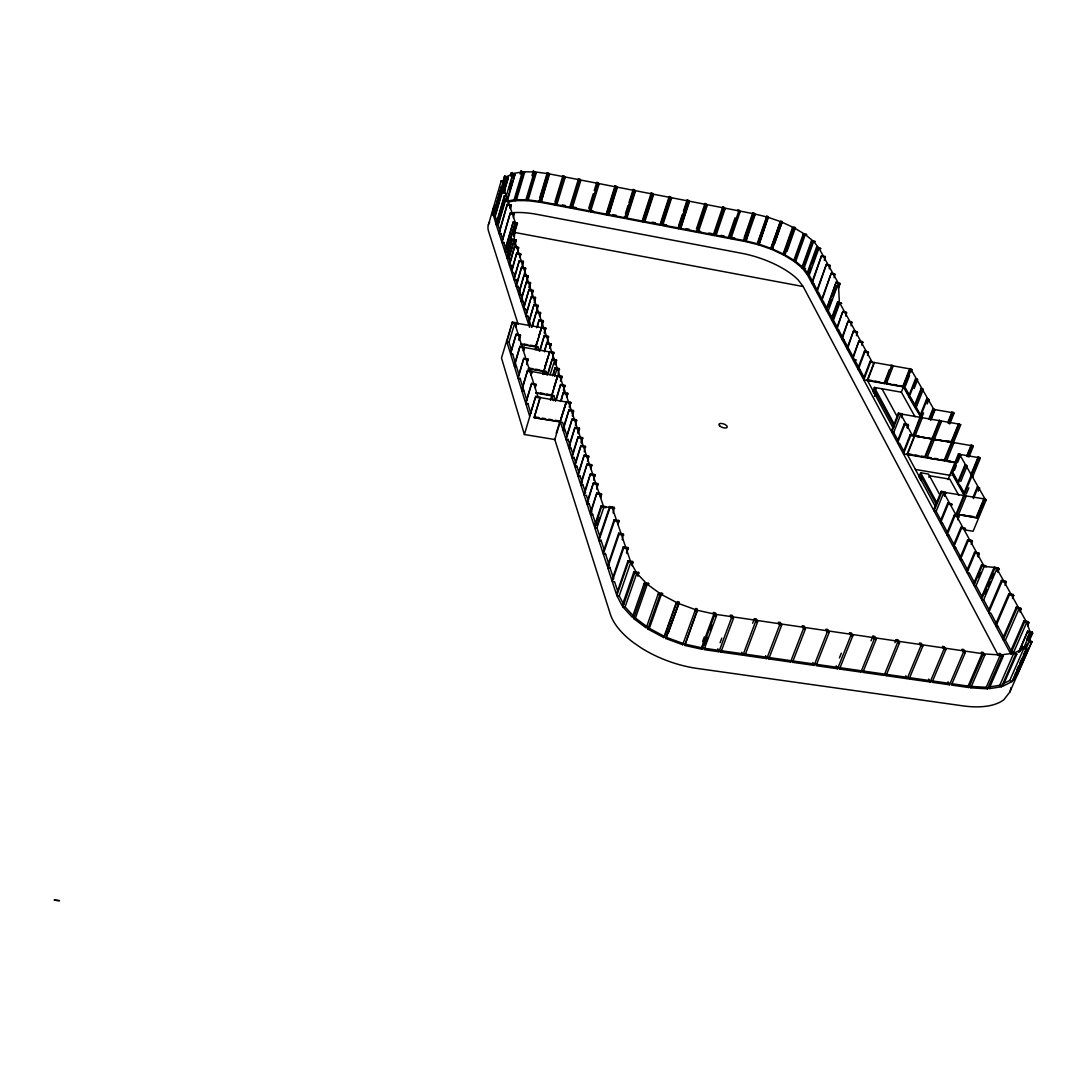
<?xml version="1.0" encoding="UTF-8"?>
<svg xmlns="http://www.w3.org/2000/svg" width="1087" height="1087" viewBox="0 0 1087 1087"><rect width="100%" height="100%" fill="white"/><g stroke="black" fill="none" stroke-linecap="round" stroke-linejoin="round"><path stroke-width="1.5" d="M758.889 244.86L768.278 217.332L780.466 221.612L770.669 249.032L758.889 244.86L768.319 216.626L766.811 216.204L758.019 241.436M697.052 611.546L697.256 608.91L695.884 608.407L694.973 610.88L697.052 611.546L684.742 645.433L702.025 649.279L714.444 615.459L713.317 612.443L715.395 612.905L716.496 615.84L704.063 649.646L718.928 651.765L731.456 618.041L730.315 615.106L732.339 615.405L733.467 618.34L720.926 652.064L742.924 655.203L755.587 621.601L754.419 618.666L756.416 618.965L757.598 621.9L744.908 655.488L766.783 658.627L779.596 625.134L778.387 622.199L780.371 622.498L781.594 625.433L768.767 658.899L790.507 662.01L803.456 628.653L802.22 625.718L804.19 626.017L805.44 628.938L792.477 662.296L814.095 665.393L827.193 632.145L825.916 629.224L827.886 629.509L829.164 632.43L816.065 665.679L837.561 668.75L850.795 635.623L849.477 632.702L851.434 632.987L852.765 635.909L839.517 669.035L860.904 672.092L874.274 639.074L872.915 636.153L874.858 636.438L876.217 639.36L862.833 672.364L884.111 675.407L897.604 642.512L896.218 639.591L898.161 639.876L899.547 642.797L886.041 675.693L907.183 678.709L920.825 645.936L919.398 643.015L921.328 643.3L922.754 646.221L909.099 678.995L930.146 681.997L943.91 649.333L942.443 646.412L944.358 646.697L945.826 649.618L932.048 682.269L949.549 684.783L963.422 652.214L961.941 649.292L963.843 649.578L965.338 652.485L951.451 685.055L968.87 687.541L982.852 655.067L981.344 652.159L983.246 652.445L984.754 655.352L970.759 687.813L987.539 688.818L1001.616 656.453L1003.192 656.317L989.116 688.669L1001.535 686.753L1015.638 654.51L1016.848 654.075L1012.065 651.697L1015.638 654.51M684.742 645.433L697.161 610.228L713.887 613.951L701.468 647.743L702.025 649.279M1029.498 640.651L1030.327 632.566L1023.709 648.069M505.047 182.63L501.216 180.931L505.047 182.63L503.661 187.331M1031.645 642.444L1031.876 641.507L1027.12 639.795L1031.645 642.444L1009.755 692.161L1003.912 699.661A74.215 35.26 23 0 1 962.987 705.871L697.147 668.437A75.642 37.882 20 0 1 641.493 648.11L633.816 642.865A75.642 37.882 20 0 1 610.378 614.25L554.805 439.528L566.341 401.551L570.689 402.299L569.561 407.747M1018.723 669.918L1017.826 673.437L1031.876 641.507M488.362 224.9L501.216 180.931M502.493 182.725L504.803 175.985L508.349 177.453L503.77 193.065M504.055 192.983L505.278 187.575L501.433 186.828L493.145 215.172L495.224 216.231L497.466 223.093M494.938 212.93L494.83 210.321L504.803 175.985M493.349 215.878L501.433 186.828M495.523 213.949L502.439 190.347M503.92 184.953L506.202 177.14L503.118 181.502M503.634 186.774L505.02 182.072M505.21 181.407L506.583 176.719L512.819 173.703L506.42 195.483M495.224 216.231L503.539 187.902L506.297 196M503.96 191.869L508.349 177.453M504.382 195.633L508.444 197.073L504.382 195.633L496.012 224.099L492.588 212.169L492.887 209.805L494.83 210.321M510.279 175.985L511.203 172.874L515.021 174.26L507.045 201.815M510.455 208.908L511.148 204.995L507.303 204.261L498.865 232.876L496.243 224.832L504.613 196.339M511.148 175.673L512.059 172.561M498.376 222.876L505.36 199.152M500.251 231.626L498.159 225.186L506.528 196.706L509.232 204.628M508.961 188.961L511.257 181.189M512.167 178.078L513.54 173.404L522.331 171.95L514.069 199.845L506.759 201.136M507.276 199.519L515.021 174.26M513.444 217.685L514.137 213.745L510.265 213.011L501.759 241.762L499.096 233.61L507.303 204.261M510.211 208.174L511.148 204.995M520.102 174.137L521.026 171.039L524.545 172.697L516.284 200.592L526.828 200.647L535.144 172.833L533.337 171.012L531.964 175.646M513.594 236.205L517.426 223.365L513.268 221.884L504.681 250.771L501.99 242.51L510.265 213.011M508.213 202.005L515.374 200.755L523.635 172.847L524.545 172.697M515.007 245.241L516.108 239.969L512.194 239.235L506.814 257.306L504.925 251.518L513.268 221.884M507.099 249.521L515.224 222.251L512.453 214.112M508.295 256.219L506.868 251.885L515.469 222.998L514.151 239.602L509.205 256.165M513.825 233.841L517.167 222.618M517.915 251.056L518.567 247.265L514.64 246.545L509.205 264.685L507.058 258.067L512.194 239.235M526.828 200.647L525.945 199.723L534.247 171.923L523.363 171.8M510.306 262.402L509.015 258.434L514.409 240.363L559.805 375.953M529.967 190.497L531.339 185.863M533.187 179.681L534.573 175.048M514.762 244.48L516.108 239.969M766.811 216.204L767.218 217.78L757.87 244.616L745.791 241.627L755.085 214.764L754.229 213.12L752.761 212.835L753.617 214.479L744.323 241.355L730.858 238.773L740.084 211.843L739.242 210.199L737.774 209.913L738.603 211.557L729.391 238.488L715.871 235.906L725.029 208.908L724.2 207.264L722.719 206.978L723.548 208.622L714.39 235.621L698.167 232.509L707.243 205.443L706.441 203.799L704.96 203.514L705.762 205.158L696.685 232.224L680.394 229.112L689.389 201.965L688.615 200.321L687.12 200.035L687.894 201.679L678.899 228.827L662.54 225.688L671.467 198.473L670.706 196.829L669.198 196.53L669.972 198.174L661.045 225.403L644.618 222.251L653.464 194.967L652.716 193.323L651.222 193.024L651.955 194.668L643.124 221.965L626.628 218.813L635.379 191.434L634.659 189.804L633.15 189.505L633.87 191.149L625.12 218.514L608.543 215.348L617.226 187.902L616.533 186.257L615.011 185.959L615.704 187.603L607.035 215.063L590.404 211.87L598.991 184.342L598.312 182.711L596.79 182.412L597.47 184.056L588.882 211.585L572.183 208.378L580.689 180.782L580.037 179.138L578.501 178.839L579.154 180.483L570.661 208.093L556.626 205.402L565.063 177.738L564.425 176.094L562.889 175.795L563.528 177.439L555.104 205.103L541.027 202.413L549.383 174.681L548.772 173.037L547.25 172.792L547.889 174.463L539.532 202.209L527.956 200.647L536.271 172.847L533.337 171.012M520.13 257.687L520.727 253.706L516.773 252.972L511.325 271.179L509.463 265.459L514.64 246.545M522.181 266.682L523.295 261.342L519.328 260.608L513.825 278.883L511.637 272.144L516.773 252.972M524.437 273.462L525.551 268.027L521.556 267.307L516.026 285.636L514.083 279.672L519.328 260.608M539.831 197.426L547.25 172.792M541.027 202.413L547.685 178.485M522.371 264.386L523.295 261.342M526.991 281.098L528.119 275.704L524.111 274.97L518.54 293.381L516.298 286.492L521.556 267.307M524.627 271.084L525.551 268.027M529.301 288.014L530.442 282.593L526.407 281.859L520.809 300.338L518.798 294.183L524.111 274.97M515.863 326.82L516.556 322.812L512.385 322.065L501.487 357.99L524.41 434.528L554.805 439.528M519.165 340.38L520.401 334.918L516.189 334.171L510.374 353.261L506.895 341.902L512.385 322.065M526.733 280.297L528.119 275.704M531.91 295.813L533.051 290.365L529.002 289.631L523.35 308.178L521.067 301.14L526.407 281.859M511.474 350.381L508.974 342.269L514.735 323.287L537.943 396.755M515.741 326.399L516.692 323.233L541.693 327.663L535.837 346.563L520.89 343.94M529.029 287.213L530.442 282.593M554.941 201.91L562.889 175.795M534.274 302.879L535.415 297.403L531.353 296.669L525.66 315.284L523.621 308.993L529.002 289.631M523.554 351.142L524.247 347.052L520.007 346.305L514.124 365.504L510.591 353.968L516.189 334.171M532.114 293.449L533.051 290.365M536.924 310.841L538.092 305.338L534.002 304.605L528.268 323.287L525.931 316.113L531.353 296.669M518.947 339.688L520.401 334.918M526.815 364.634L528.065 359.09L523.798 358.343L517.847 377.651L514.396 366.401L520.007 346.305M534.464 300.501L535.415 297.403M529.586 327.336L528.54 324.13L534.002 304.605M523.404 350.693L524.396 347.5L549.777 351.93L543.799 371.047L529.573 368.588M536.652 309.999L538.092 305.338M531.584 327.418L536.394 311.792L540.497 312.526L539.818 316.48M532.345 326.698L536.394 311.792M578.501 178.839L570.023 206.421L570.661 208.093M531.176 375.287L531.896 371.143L527.589 370.395L521.583 389.812L518.078 378.385L523.798 358.343M539.546 315.651L540.497 312.526M536.679 327.744L539.098 319.891L543.228 320.624L542.06 326.182M537.44 327.024L539.098 319.891M526.584 363.914L528.065 359.09M541.774 325.339L543.228 320.624M535.307 387.855L536.013 384.119L531.665 383.371L525.592 402.897L521.855 390.736L527.589 370.395M537.155 341.413L535.701 346.128L536.951 349.987M539.111 335.109L540.579 330.38M535.076 349.919L541.543 327.241L545.701 327.975L544.519 333.546M531.04 374.838L532.046 371.605L557.821 376.034L551.707 395.369L535.646 392.638M544.234 332.69L545.701 327.975M539.397 351.332L544.315 335.516L548.487 336.25L547.291 341.861M540.171 350.612L544.315 335.516M567.088 436.281L562.563 422.422L534.274 417.707L540.13 397.122L535.755 396.375L529.614 416.022L525.823 403.644L531.665 383.371M588.733 208.296L593.271 193.731M594.276 190.497L596.79 182.412M544.342 350.952L546.815 343.016L551 343.764L550.307 347.799M544.628 351.835L546.815 343.016M549.519 348.519L551 343.764M542.739 373.548L543.663 370.599L544.832 374.227M544.655 367.406L548.147 356.264M543.024 374.444L549.642 351.481L553.854 352.229L552.644 357.881M524.41 434.528L535.755 396.375M547.182 375.137L552.196 359.158L556.435 359.892L555.729 363.982M534.125 417.231L540.293 397.597L566.49 402.027L560.24 421.579L534.274 417.707M547.97 374.444L552.196 359.158M550.09 374.798L554.615 360.422M554.927 364.688L556.435 359.892M552.549 375.83L555.077 367.814L559.343 368.547L558.12 374.268M553.351 375.137L555.077 367.814M554.683 376.197L557.21 368.18M606.872 211.775L615.011 185.959M608.543 215.348L616.37 188.69M554.112 386.85L557.672 375.572L561.952 376.319L561.232 380.45M550.443 400.301L557.672 375.572M560.416 381.143L561.952 376.319M555.511 400.668L560.647 384.499L564.955 385.233L563.718 391.007M556.327 399.975L560.647 384.499M563.406 390.084L564.438 386.85M560.457 401.497L563.311 392.516L567.645 393.249L567.006 397.176M561.245 400.94L563.311 392.516M566.694 396.239L567.645 393.249M625.446 213.636L628.014 205.592M629.047 202.372L633.15 189.505M556.218 433.183L560.09 421.104L562.781 429.379L569.072 409.758L573.447 410.492L572.305 415.981M560.566 419.609L566.341 401.551M626.778 216.367L635.025 190.619L651.589 193.853L642.757 221.137L626.275 217.971M569.235 406.796L570.689 402.299M575.417 425.262L576.558 419.745L572.156 419.011L565.811 438.713L563.093 430.343L569.072 409.758M572.469 413.508L573.447 410.492M578.23 433.672L579.371 428.142L574.955 427.395L568.569 447.178L566.123 439.692L572.156 419.011M581.396 443.183L582.564 437.613L578.107 436.865L571.667 456.73L568.881 448.157L574.955 427.395M642.92 218.691L651.222 193.024M644.251 221.422L653.083 194.138L669.578 197.358L660.679 224.574L644.251 221.422L644.618 222.251M577.89 432.694L579.371 428.142M584.276 451.798L585.445 446.186L580.974 445.453L574.48 465.385L571.993 457.722L578.107 436.865M581.069 442.192L582.564 437.613M587.523 461.513L588.706 455.888L584.208 455.154L577.659 475.155L574.819 466.391L580.974 445.453M660.828 222.128L668.682 198.133M590.988 468.782L591.654 464.679L587.143 463.945L580.54 484.014L577.999 476.188L584.208 455.154M662.69 223.256L671.087 197.644L687.514 200.85L678.519 227.985L662.173 224.86M593.801 480.291L594.997 474.598L590.445 473.864L583.801 494.028L580.879 485.06L587.143 463.945M590.635 467.763L591.654 464.679M596.817 489.313L598.027 483.593L593.448 482.859L586.749 503.104L584.14 495.074L590.445 473.864M593.964 477.696L594.997 474.598M678.668 225.552L682.364 214.384M683.424 211.204L687.12 200.035M600.758 497.941L601.437 493.756L596.845 493.022L590.078 513.349L587.102 504.151L593.448 482.859M680.394 229.112L688.995 201.136L705.354 204.329M601.125 505.89L601.491 506.963L606.125 507.697L605.758 506.624L601.125 505.89L594.304 526.312L590.431 514.423L596.845 493.022M600.391 496.881L601.437 493.756M613.122 513.078L614.332 507.289L609.658 506.542L598.584 539.478L594.657 527.399L601.491 506.963M597.13 525.103L599.766 517.249M696.427 228.963L704.96 203.514M599.929 536.815L596.967 527.752L603.801 507.33L611.995 506.922L630.419 561.096M618.15 524.763L618.843 520.496L614.141 519.763L602.945 552.875L598.951 540.592L610.024 507.643L609.658 506.542M622.199 539.818L623.435 533.934L618.68 533.201L607.361 566.476L603.312 553.99L614.508 520.877L614.141 519.763M722.719 206.978L713.588 233.95L714.39 235.621M617.783 523.649L618.843 520.496M626.846 553.514L628.096 547.59L623.313 546.856L611.859 580.309L607.742 567.618L619.06 534.328L618.68 533.201M735.057 217.821L728.562 236.817L729.391 238.488M632.118 565.838L632.824 561.463L628.014 560.729L616.438 594.358L612.239 581.463L623.693 547.997L623.313 546.856M626.452 552.359L628.096 547.59M637.96 576.259L638.572 572.373L633.816 572.007L622.117 605.758L616.818 595.54L628.408 561.897L628.014 560.729M623.734 604.494L619.21 595.893L630.813 562.264L636.194 572.183M744.038 238.107L752.218 214.411M745.791 241.627L749.188 229.737M753.563 217.101L754.65 213.949L767.014 216.992L757.68 243.814L745.369 240.798M644.156 583.447L645.42 584.657L649.129 583.855L648.341 583.012L644.156 583.447L632.335 617.294L622.892 606.994L634.604 573.229L633.816 572.007M633.381 615.935L625.107 606.954L636.819 573.216L646.249 583.23M637.512 575.431L638.572 572.373M647.838 629.047L649.36 628.368L664.66 636.479L663.722 637.539L647.838 629.047L659.836 595.132L662.893 593.828L661.494 592.823L658.178 594.032L646.194 627.933L633.585 618.503L645.42 584.657M633.585 618.503L635.433 618.082L647.281 584.249L659.836 593.42M770.669 249.032L780.086 222.224L780.86 221.014L782.327 221.571L771.919 249.466L782.912 254.63L783.741 254.209L793.238 227.414L781.838 222.115L772.409 248.909L783.741 254.209M774.569 243.624L779.556 229.452M780.67 226.3L781.77 223.148M649.36 628.368L661.358 594.48L676.807 602.592L665.217 634.944M782.912 254.63L792.409 227.822L794.081 227.006L795.412 227.672L787.029 251.314M803.184 234.208L806.581 234.452L803.184 234.208L793.592 261.057L784.012 255.16L793.524 228.338L795.412 227.672M784.012 255.16L784.963 254.806L794.475 228.012L804.312 233.963M794.407 261.559L795.698 261.423L803.252 267.728L801.785 267.755L794.407 261.559L804 234.71M795.698 261.423L805.29 234.588L812.913 240.825L811.215 245.58M663.722 637.539L675.869 603.625L677.745 601.559L679.321 602.388L668.274 633.178M665.638 638.463L666.413 637.362L683.152 643.504L682.69 644.754L665.638 638.463L679.321 602.388M666.413 637.362L678.56 603.475L695.435 609.644L682.69 644.754M801.785 267.755L811.446 240.838L815.223 241.572L811.446 240.838M816.582 247.102L820.699 248.529L816.582 247.102L806.839 274.073L802.396 268.272L812.071 241.355M824.326 260.309L825.087 256.396L821.527 255.717L811.704 282.824L807.424 274.834L817.166 247.85M809.217 272.837L810.943 268.068M812.668 263.312L818.389 247.442L813.647 241.463L803.972 268.367L807.709 273.217M812.763 281.832L809.176 275.174L818.932 248.189L823.307 256.056M829.232 268.856L829.924 265.106L826.351 264.426L816.432 291.642L812.098 283.558L821.527 255.717M834.123 277.688L834.83 273.91L831.229 273.231L821.228 300.583L816.84 292.389L826.351 264.426M838.512 288.164L840.21 283.585L836.175 282.144L826.079 309.618L821.623 301.33L831.229 273.231M702.61 641.615L704.294 637.009M837.547 301.928L841.596 303.368L837.547 301.928L831.188 319.143L826.487 310.379L836.175 282.144M704.648 645.08L707.474 637.403M710.3 629.726L711.999 625.12M829.001 306.901L831.813 299.278M832.927 296.221L836.854 285.541M832.207 318.015L828.28 310.719L838.39 283.245L839.354 302.268L833.58 317.92M845.686 316.1L846.433 312.186L842.778 311.507L836.365 328.804L831.596 319.918L837.955 302.702M837.398 327.649L833.416 320.244L839.775 303.028L871.951 361.699M720.097 642.675L721.795 638.083M851.012 325.828L851.773 321.888L848.091 321.208L841.61 338.587L836.786 329.578L842.778 311.507M856.42 335.679L857.167 331.712L853.472 331.046L846.922 348.492L842.031 339.375L848.091 321.208M861.991 345.408L862.643 341.685L858.92 341.005L852.317 358.547L847.357 349.294L853.472 331.046M752.693 623.245L754.419 618.666M867.535 355.544L868.2 351.794L864.45 351.115L857.779 368.738L852.751 359.362L858.92 341.005M867.535 380.572L874.288 362.868L870.062 361.36L863.323 379.064L858.227 369.566L864.899 351.93L864.45 351.115M901.585 417.707L902.278 413.807L898.392 413.128L891.313 431.254L863.771 379.906L870.51 362.188L870.062 361.36M872.779 391.646L874.396 387.434L901.368 392.203L915.064 416.81M873.581 393.181L874.641 390.41L894.234 426.688M875.728 389.228L876.299 387.774M874.41 396.293L876.013 392.135M889.37 369.553L884.274 382.801L884.736 383.629L863.771 379.906M884.736 383.629L891.53 365.966L891.068 365.15L892.631 365.422L893.106 366.251L886.285 383.901L904.968 387.23L909.452 395.233M914.14 388.575L917.605 379.73L917.129 378.887L915.567 378.616L908.65 396.293L902.944 386.116L909.235 369.988M901.368 392.203L910.267 369.349L909.805 368.52L911.83 369.621L910.689 372.556M905.539 385.763L909.547 375.491M907.468 428.441L908.161 424.514L904.248 423.835L897.101 442.042L891.788 432.15L898.881 414.011L898.392 413.128M919.167 412.544L916.232 407.312L923.23 389.54L922.741 388.698L921.165 388.412L914.181 406.171L909.112 397.135L916.042 379.445L915.567 378.616M907.387 454.57L914.629 436.281L914.126 435.357L910.199 434.691L902.971 452.98L897.59 442.952L904.751 424.732L904.248 423.835M920.58 416.321L914.656 407.027L921.654 389.268L921.165 388.412M906.979 427.544L908.161 424.514M944.521 496.107L945.799 492.982L945.255 492.003L941.193 491.324L933.584 510.061L903.46 453.904L910.689 435.602L910.199 434.691M919.792 416.185L926.844 398.345L928.923 399.486L927.157 403.956M951.845 442.491L951.329 441.594L958.598 423.631L959.114 424.528L951.845 442.491L915.009 436.145L922.17 418.074L921.681 417.191L920.064 416.905L913.162 435.425M926.844 398.345L927.333 399.214L920.268 417.055L921.069 417.191L904.194 387.094L911.055 369.485L933.638 408.997M913.406 435.873L920.553 417.788L920.064 416.905M935.241 506.284L907.142 454.108L914.384 435.819L971.411 445.643L967.09 456.214M921.858 417.326L923.624 412.87M928.692 419.31L932.836 408.848L934.44 409.133L934.942 410.003L930.771 420.465M929.48 419.446L933.339 409.731L932.836 408.848M931.124 418.522L934.684 409.568L952.185 412.639L948.598 421.579M839.422 657.92L841.311 653.192M903.46 453.904L925.35 457.613L924.847 456.703L939.372 420.275L941.478 421.443L934.263 439.461L951.587 442.042M925.35 457.613L939.875 421.172L939.372 420.275M918.882 477.111L920.635 472.75L928.502 474.068L939.766 494.721M956.18 462.858L946.464 461.201L953.829 443.02L951.682 441.838L952.212 442.749L944.848 460.929L926.98 457.899L934.276 439.651L932.13 438.469M919.779 478.837L920.934 475.943L936.22 504.246M921.165 480.603L922.319 477.723M948.34 421.145L951.94 412.204L953.516 412.489L954.033 413.359L949.766 423.971M948.258 423.509L952.443 413.087L951.94 412.204M949.264 423.088L953.516 412.489M928.814 477.261L929.426 475.753L949.78 479.163L958.734 495.251M871.013 640.868L872.915 636.153M944.848 460.929L944.331 460.005L958.856 424.079L902.523 414.242M954.644 437.613L956.492 433.047M953.313 443.075L960.704 424.8L958.598 423.631M947.674 503.159L948.217 504.151L952.307 504.83L951.764 503.825L947.674 503.159L939.97 521.977L934.113 511.039L941.736 492.302L941.193 491.324M947.986 479.598L958.503 453.755L960.134 454.04L960.663 454.964L957.565 462.573M940.54 519.572L936.138 511.379L943.761 492.642L983.626 565.322M960.799 481.446L967.063 466.146L966.533 465.209L964.889 464.937L957.375 483.294L951.587 472.967L959.033 454.692L958.503 453.755M964.318 494.368L952.402 473.103L959.848 454.828L984.863 498.58M944.263 495.618L945.527 492.493L984.306 498.933L976.561 517.548L958.109 514.531L976.833 518.037L984.591 499.422L984.034 498.444L976.928 515.496M954.468 470.195L956.315 465.63M966.819 455.752L971.139 445.181L972.756 445.466L973.3 446.377L968.884 457.124M967.348 456.676L971.669 446.091L971.139 445.181M957.715 519.749L958.911 516.841L958.354 515.836L954.237 515.156L946.464 534.07L940.513 522.983L948.217 504.151M968.993 454.679L970.881 450.072M960.405 454.502L978.354 457.573L963.503 494.232L957.905 484.231L965.419 465.875L964.889 464.937M894.941 642.73L896.218 639.591M971.221 473.81L978.096 457.111L979.713 457.382L980.257 458.32L972.62 476.84M971.126 476.255L978.626 458.035L978.096 457.111M960.908 527.344L961.465 528.364L965.609 529.029L965.052 528.01L960.908 527.344L953.041 546.34L947.008 535.076L954.794 516.162L954.237 515.156M963.843 495.088L956.166 513.757L956.709 514.749L964.4 496.066L963.843 495.088L965.691 495.455M964.033 495.183L971.629 476.745L971.085 475.793L973.286 477.016L971.629 476.745M975.27 468.198L977.172 463.565M966.316 493.919L968.857 487.778M958.381 515.021L966.085 496.351L965.528 495.373M972.906 497.601L977.376 486.799L979.591 488.036L978.314 491.134M973.449 498.566L977.92 487.764L977.376 486.799M971.194 544.342L972.417 541.408L971.846 540.375L967.675 539.695L959.712 558.786L953.598 547.372L961.465 528.364M978.083 556.924L979.319 553.976L978.735 552.916L974.536 552.25L966.492 571.436L960.283 559.832L968.232 540.742L967.675 539.695M978.599 515.781L980.542 511.121M981.833 508.023L983.762 503.376M984.034 498.444L986.262 499.707L973.11 531.244L964.753 529.899M981.507 564.995L982.091 566.055L986.33 566.735L985.746 565.661L981.507 564.995L973.381 584.262L967.063 572.496L975.121 553.31L974.536 552.25M977.498 555.865L978.735 552.916M997.703 572.183L999.035 569.072L998.423 567.985L994.157 567.305L980.95 598.38L973.952 585.336L982.091 566.055M978.613 577.183L980.501 572.74M982.295 597.266L976.072 585.676L984.211 566.395L996.29 567.645M1004.986 585.309L1006.331 582.184L1005.72 581.083L1001.412 580.417L988.056 611.641L981.547 599.48L994.754 568.392L994.157 567.305M985.067 594.059L987.05 589.399M988.368 586.287L990.352 581.627M991.67 578.515L993.654 573.868M989.469 610.609L983.667 599.807L996.888 568.732L1018.451 607.565M997.105 571.096L998.423 567.985M1012.445 598.489L1013.736 595.513L1013.111 594.385L1008.79 593.719L995.284 625.093L988.654 612.755L1002.024 581.518L1001.412 580.417M968.87 687.541L968.137 686.074L982.104 653.613L715.939 614.372M1019.959 612.035L1021.264 609.033L1020.625 607.891L1016.277 607.225L1002.608 638.748L995.882 626.221L1009.402 594.834L1008.79 593.719M1027.582 625.786L1028.9 622.769L1028.261 621.615L1023.872 620.949L1010.054 652.635L1003.219 639.903L1016.902 608.367L1016.277 607.225M1011.467 651.534L1005.393 640.229L1019.076 608.693L1026.074 621.288M987.539 688.818L986.235 687.31L1000.298 654.972L983.993 653.898M1010.679 653.803L1024.511 622.104L1023.872 620.949M1011.481 654.415L1012.826 651.344M1013.519 652.608L1026.712 622.443L1030.055 631.629M989.061 686.943L999.768 685.326L1013.858 653.11L1001.603 654.836M1016.848 654.075L1002.73 686.291L1011.983 681.603L1026.821 648.803L1022.242 646.48L1019.62 651.82M1018.437 652.322L1027.718 631.112L1032.378 632.158L1032.65 633.245L1028.655 642.335M1019.361 651.575L1027.718 631.112M1020.231 651.059L1022.242 646.48M1026.726 639.21L1029.389 633.15M1002.241 684.185L1009.769 680.462L1023.859 648.382L1014.837 652.716M1029.049 639.727L1032.378 632.158M1016.644 670.366L1018.641 665.801M1019.986 662.757L1021.984 658.192M1023.329 655.148L1029.348 641.452L1024.538 647.635M1026.821 648.803L1012.717 680.87L1017.581 674.388L1015.299 673.396M492.954 209.166L494.3 206.448M771.919 249.466L772.911 248.352M622.892 606.994L625.107 606.954M634.604 573.229L639.034 573.202M525.945 199.723L515.102 199.695L516.284 200.592M535.144 172.833L536.271 172.847M971.642 686.44L986.235 687.31M802.396 268.272L805.549 268.462M535.497 171.963L547.563 173.635L539.22 201.353L527.195 199.75L527.956 200.647M547.889 174.463L549.383 174.681M703.52 648.151L718.371 650.284M742.353 653.722L720.382 650.569L720.926 652.064M766.186 657.132L744.337 654.007L744.908 655.488M813.47 663.912L791.866 660.814L792.477 662.296M815.44 664.198L836.922 667.269M840.509 667.785L860.238 670.611L860.904 672.092M862.181 670.896L883.432 673.94L884.111 675.407M886.978 674.443L906.49 677.242M910.023 677.745L929.426 680.53M931.328 680.802L948.829 683.302M952.307 683.805L968.137 686.074M616.818 595.54L619.21 595.893M731.456 618.041L733.467 618.34M755.587 621.601L757.598 621.9M779.596 625.134L781.594 625.433M803.456 628.653L805.44 628.938M827.193 632.145L829.164 632.43M850.795 635.623L852.765 635.909M874.274 639.074L876.217 639.36M897.604 642.512L899.547 642.797M920.825 645.936L922.754 646.221M943.91 649.333L945.826 649.618M963.422 652.214L965.338 652.485M982.852 655.067L984.754 655.352M612.239 581.463L614.617 581.817L617.783 591.491M1003.219 639.903L1005.393 640.229M607.742 567.618L610.092 567.971M995.882 626.221L998.043 626.547M603.312 553.99L605.649 554.356M988.654 612.755L990.8 613.082L996.697 624.047M628.408 561.897L633.232 562.631M1024.511 622.104L1028.9 622.769M619.06 534.328L623.816 535.062M1009.402 594.834L1013.736 595.513M598.951 540.592L601.274 540.946M981.547 599.48L983.667 599.807M623.693 547.997L628.49 548.731M1016.902 608.367L1021.264 609.033M590.431 514.423L592.728 514.776M614.508 520.877L619.223 521.611M1002.024 581.518L1006.331 582.184M973.952 585.336L976.072 585.676M594.657 527.399L596.967 527.752M960.283 559.832L962.362 560.172M610.024 507.643L614.712 508.376M994.754 568.392L999.035 569.072M587.102 504.151L589.371 504.517M967.063 572.496L969.169 572.822L974.699 583.121M580.879 485.06L583.135 485.413M953.598 547.372L955.663 547.699M975.121 553.31L979.319 553.976M597.198 494.082L601.79 494.816M584.14 495.074L586.409 495.427L588.502 501.854M590.798 474.897L595.35 475.63M947.008 535.076L949.06 535.415M577.999 476.188L580.241 476.541M968.232 540.742L972.417 541.408M593.801 483.905L598.38 484.639M934.113 511.039L936.138 511.379M954.794 516.162L958.911 516.841M584.548 456.16L589.045 456.893M571.993 457.722L574.208 458.089M587.483 464.964L592.007 465.698M940.513 522.983L942.551 523.309M574.819 466.391L577.048 466.758M578.447 437.857L582.89 438.604M566.123 439.692L568.324 440.058M581.314 446.458L585.784 447.192M568.881 448.157L571.083 448.523M962.457 514.79L965.528 515.292M968.599 515.795L973.205 516.542M535.606 417.028L538.867 417.571M542.141 418.115L545.402 418.658M548.663 419.202L551.924 419.745M555.185 420.289L558.46 420.832M575.281 428.387L579.711 429.12M941.736 492.302L945.799 492.982M964.4 496.066L966.085 496.351M984.591 499.422L986.262 499.707M563.093 430.343L565.267 430.71M951.587 472.967L952.402 473.103M569.384 410.709L573.759 411.457M525.823 403.644L527.983 404.011M915.376 469.475L951.003 475.467M957.905 484.231L959.549 484.503M572.482 419.976L576.884 420.723M977.92 487.764L979.591 488.036M563.623 393.44L567.957 394.187M908.528 453.931L911.789 454.475M915.05 455.032L918.311 455.589M921.572 456.146L924.847 456.703M928.094 457.247L931.342 457.804M934.589 458.361L937.836 458.904M941.084 459.461L944.331 460.005M947.565 460.562L950.799 461.105M907.142 454.108L925.091 457.151M944.589 460.467L926.98 457.899M955.908 462.396L946.464 461.201M540.321 392.991L543.541 393.535M546.747 394.092L549.954 394.635M521.855 390.736L524.016 391.103M535.796 393.1L554.003 396.184M965.419 465.875L967.063 466.146M536.054 397.326L540.443 398.073M566.653 402.503L571.001 403.236M932.415 438.74L915.009 436.145M891.788 432.15L893.731 432.477L900.824 414.351L912.17 435.017M910.689 435.602L914.629 436.281M952.212 442.749L953.829 443.02M971.669 446.091L973.3 446.377M527.874 371.319L532.182 372.053M557.971 376.496L562.264 377.23M560.946 385.423L565.254 386.157M897.59 442.952L899.533 443.279L904.167 451.879M518.078 378.385L520.211 378.738M959.033 454.692L960.663 454.964M978.626 458.035L980.257 458.32M531.896 384.119L536.244 384.852M552.495 360.055L556.734 360.789M510.591 353.968L512.684 354.335M904.751 424.732L908.664 425.411M524.016 359.063L528.296 359.811M555.375 368.71L559.642 369.444M529.423 368.14L532.589 368.683M535.755 369.24L538.907 369.784M514.396 366.401L516.515 366.767M528.133 368.765L546.054 371.849M916.124 435.52L919.33 436.077M948.136 441.037L951.329 441.594M914.656 407.027L916.232 407.312M547.101 343.9L551.299 344.633M524.07 344.09L527.399 344.674M530.714 345.258L534.043 345.843M506.895 341.902L508.974 342.269M521.026 344.375L538.051 347.351M520.279 347.201L524.532 347.935M549.927 352.378L554.153 353.112M898.881 414.011L902.767 414.69M920.553 417.788L922.17 418.074M939.875 421.172L941.478 421.443M959.114 424.528L960.704 424.8M528.54 324.13L530.578 324.483L527.698 315.638M512.656 322.921L516.828 323.668M541.829 328.097L545.987 328.831M927.333 399.214L928.923 399.486M909.112 397.135L910.675 397.407L915.023 405.166M544.601 336.386L548.772 337.119M874.872 395.002L877.399 395.451M516.407 334.878L520.619 335.611M933.339 409.731L934.942 410.003M952.443 413.087L954.033 413.359M523.621 308.993L525.646 309.36M916.042 379.445L917.605 379.73M858.227 369.566L860.089 369.893M536.679 312.621L540.782 313.369M525.931 316.113L527.969 316.466M539.383 320.747L543.514 321.48M921.654 389.268L923.23 389.54M868.649 380.015L871.774 380.572M874.899 381.129L879.587 381.958M887.386 383.344L890.498 383.901M893.609 384.458L896.721 385.015M899.832 385.559L902.944 386.116M518.798 294.183L520.809 294.55M531.625 297.485L535.701 298.218M870.51 362.188L874.288 362.868M891.53 365.966L893.106 366.251M910.267 369.349L911.83 369.621M852.751 359.362L856.474 360.028M521.067 301.14L523.078 301.507M534.274 305.433L538.364 306.167M859.369 341.807L863.092 342.487M514.083 279.672L516.067 280.038M842.031 339.375L843.865 339.701M526.679 282.661L530.714 283.394M516.298 286.492L518.295 286.859M529.274 290.446L533.323 291.18M864.899 351.93L868.649 352.609M847.357 349.294L849.205 349.634M831.596 319.918L833.416 320.244M509.463 265.459L511.42 265.812M521.842 268.149L525.836 268.883M853.906 331.834L857.602 332.513M836.786 329.578L838.607 329.918M511.637 272.144L513.607 272.497L514.925 276.546M524.382 275.758L528.391 276.492M514.885 247.306L518.825 248.04M843.199 312.282L846.855 312.961M826.487 310.379L828.28 310.719M504.925 251.518L506.868 251.885M517.099 253.923L521.053 254.657M507.058 258.067L509.015 258.434M519.586 261.383L523.554 262.116M848.512 321.983L852.194 322.662M714.444 615.459L716.496 615.84M513.363 232.197L803.198 286.547L998.355 655.57M816.84 292.389L818.62 292.716M499.096 233.61L501.025 233.977M512.453 239.996L516.366 240.716M821.623 301.33L823.416 301.656M501.99 242.51L503.933 242.863M807.424 274.834L809.176 275.174M836.582 282.905L840.21 283.585M513.512 222.631L517.426 223.365M812.098 283.558L813.864 283.884M496.243 224.832L498.159 225.186M826.745 265.146L830.332 265.826M507.547 204.995L511.406 205.728M831.637 273.965L835.237 274.644M510.51 213.745L514.396 214.492M501.65 187.535L505.441 188.255M562.237 204.927L565.349 205.525M573.053 207.006L576.083 207.59M593.067 210.837L589.738 210.212L590.404 211.87M612.823 214.628L616.139 215.267M652.105 222.156L655.379 222.794M663.423 224.33L666.698 224.955M686.128 228.691L689.389 229.316M700.612 231.463L697.378 230.838L698.167 232.509M708.724 233.012L711.971 233.637M721.061 235.376L724.064 235.961M731.605 237.401L734.758 238.012M540.715 201.584L606.695 214.221L615.364 186.787L598.652 183.526M608.204 214.519L624.767 217.685L633.517 190.32L616.872 187.086M680 228.27L713.996 234.778M715.463 235.064L743.916 240.512L753.182 213.663L739.663 211.014M821.921 256.437L825.481 257.13M549.084 173.866L563.215 176.61M564.751 176.909L578.827 179.668M580.363 179.966L597.13 183.227M706.849 204.628L723.14 207.794M724.608 208.093L738.182 210.729M563.528 177.439L565.063 177.738M579.154 180.483L580.689 180.782M597.47 184.056L598.991 184.342M615.704 187.603L617.226 187.902M633.87 191.149L635.379 191.434M651.955 194.668L653.464 194.967M669.972 198.174L671.467 198.473M687.894 201.679L689.389 201.965M705.762 205.158L707.243 205.443M723.548 208.622L725.029 208.908M738.603 211.557L740.084 211.843M753.617 214.479L755.085 214.764M684.851 644.088L701.468 647.743M767.218 217.78L768.251 218.039M1028.003 631.887L1032.65 633.245M758.93 244.14L771.05 248.407M780.086 222.224L781.349 222.658M504.327 176.474L508.091 177.806M792.409 227.822L793.524 228.338M675.869 603.625L677.799 604.549M1021.631 647.241L1026.087 649.51M511.203 172.874L514.45 174.531M1009.769 680.462L1011.983 681.603M784.963 254.806L794.733 260.798M658.178 594.032L659.836 595.132M521.026 171.039L523.635 172.847M514.069 199.845L515.374 200.755M635.433 618.082L647.852 627.308M999.768 685.326L1001.535 686.753M1003.192 656.317L999.999 653.341L998.967 653.491L1001.616 656.453M803.198 286.547L798.198 279.943A53.766 20.504 19 0 0 741.755 253.298L537.399 214.452A55.057 21.509 17.2 0 0 512.697 212.699M953.217 473.239L958.191 482.084M960.351 485.93L963.544 491.65M932.17 438.292L932.646 439.379M976.289 517.045L976.833 518.037M823.701 256.777L828.131 264.766M828.539 265.486L833.022 273.571M833.43 274.304L837.982 282.498M881.992 388.779L896.992 416.28M874.396 387.434L894.085 423.862M920.635 472.75L937.171 503.322M867.086 379.743L892.821 427.517M813.47 283.163L817.492 290.637M818.212 291.982L822.288 299.55M823.022 300.909L827.139 308.572M838.186 329.13L842.751 337.636M843.444 338.913L848.077 347.527M848.77 348.832L853.472 357.555M854.178 358.887L858.934 367.732M859.654 369.077L864.478 378.045M893.256 431.58L898.297 440.955M942.008 522.303L947.022 531.625M948.516 534.396L954.345 545.266M955.106 546.666L961.03 557.685M961.805 559.126L967.81 570.308M997.431 625.419L1004.021 637.689M970.025 686.345L970.759 687.813M743.494 239.683L744.323 241.355M730.029 237.102L730.858 238.773M948.095 681.834L949.549 684.783M928.719 679.049L930.146 681.997M908.406 677.514L909.099 678.995M696.291 231.395L696.685 232.224M905.797 675.761L907.183 678.709M885.361 674.212L886.041 675.693M678.139 227.156L678.899 228.827M660.312 223.732L661.045 225.403M838.865 667.554L839.517 669.035M642.403 220.308L643.124 221.965M836.283 665.787L837.561 668.75M624.414 216.856L625.12 218.514M812.845 662.431L814.095 665.393M606.356 213.392L607.035 215.063M790.507 662.01L789.896 660.529L768.169 657.418L768.767 658.899M588.556 210.742L588.882 211.585M765.601 655.651L766.783 658.627M571.531 206.72L572.183 208.378M741.782 652.241L742.924 655.203M556 203.745L556.626 205.402M554.479 203.446L555.104 205.103M717.814 648.803L718.928 651.765M538.907 200.497L539.532 202.209M509.477 205.361L512.208 213.378M560.118 376.863L562.794 384.866M563.107 385.79L565.485 392.883M565.797 393.82L568.515 401.932M568.827 402.869L571.259 410.125M571.572 411.076L574.357 419.378M574.683 420.343L577.17 427.775M577.496 428.754L580.336 437.246M580.662 438.238L583.216 445.819M583.542 446.825L586.464 455.521M586.803 456.526L589.399 464.312M589.738 465.331L592.728 474.231M593.067 475.264L595.73 483.226M596.084 484.272L599.141 493.389M599.494 494.449L603.448 506.257M500.781 233.229L502.792 239.412M503.689 242.116L506.175 249.752M511.175 265.051L512.357 268.679M515.809 279.25L517.045 283.014M518.01 286.003L524.45 305.732M525.374 308.545L526.665 312.499M537.766 346.495L539.03 350.354M545.756 370.966L546.938 374.594M553.691 395.26L555.579 401.035M567.998 439.08L570.281 446.037M570.77 447.531L572.958 454.23M573.882 457.083L575.716 462.682M576.708 465.739L578.95 472.6M579.901 475.522L582.292 482.818M582.795 484.381L585.58 492.887M589.032 503.458L591.871 512.167M592.374 513.703L596.124 525.184M600.907 539.845L604.277 550.158M605.282 553.229L609.209 565.267M609.725 566.83L613.72 579.072M551.557 394.907L553.432 400.668M518.159 324.279L488.566 231.246A58.956 23.112 17.2 0 1 489.707 222.156M512.466 353.628L518.988 374.798M519.98 378.018L526.815 400.22M527.752 403.263L530.836 413.291M757.476 243.012L757.87 244.616M503.091 182.086L503.363 187.195M1010.924 687.65A74.215 35.26 23 0 1 1009.755 692.161M874.057 362.447L867.304 380.151L903.175 386.537L910.036 368.928L874.057 362.447M59.405 900.661L54.35 900.131L59.405 900.661M720.07 426.226A4.362 1.889 19.4 0 0 727.081 427.408A4.362 1.889 19.4 0 0 722.148 423.536A4.362 1.889 19.4 0 0 720.07 426.226"/></g></svg>
